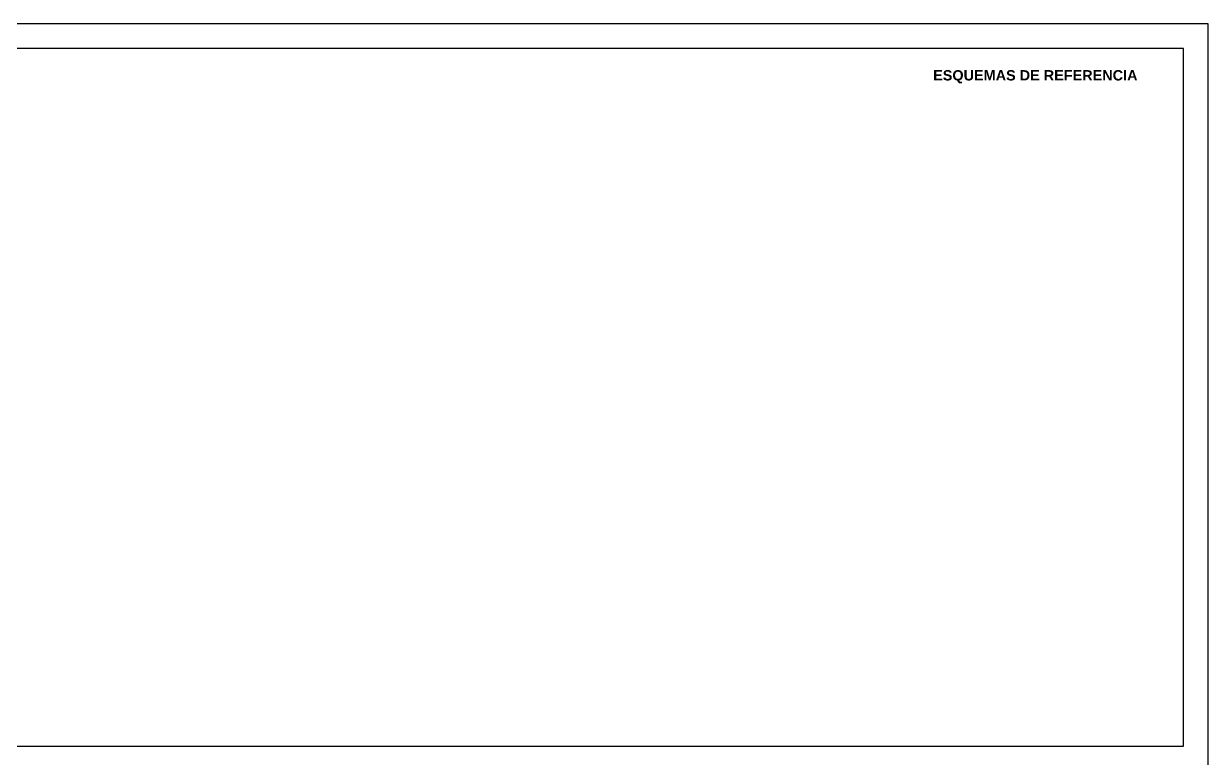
# Model space of a CAD drawing. Header units: millimetres. Extents: x 441156 to 441653, y 4514887 to 4515266.
# Drawn here: x 441517.34 to 441532.21, y 4514899.75 to 4514908.98 of the extents above; entities that cross this region are included whole.
import ezdxf

# ---------------------------------------------------------------- set-up
doc = ezdxf.new("R2010")
doc.units = ezdxf.units.MM
doc.layers.add('01_cartela', color=6, linetype='Continuous', plot=False)
doc.layers.add('01_texto cartela', color=5, linetype='Continuous')
doc.layers.add('DIVISION', color=5, linetype='Continuous')
doc.styles.add('NIEVES3', font='swisseb.ttf')

msp = doc.modelspace()

# ---------------------------------------------------------------- linework, layer by layer
at = {"layer": '01_cartela', "color": 1}
msp.add_lwpolyline([(441501.573, 4514908.981), (441501.573, 4514887.446), (441532.211, 4514887.446), (441532.211, 4514908.981)], close=True, dxfattribs=at)
at = {"layer": 'DIVISION', "color": 5}
for p, q in [((441531.901, 4514908.671), (441501.891, 4514908.671)), ((441531.901, 4514899.908), (441531.901, 4514908.671)), ((441501.891, 4514899.908), (441531.901, 4514899.908))]:
    msp.add_line(p, q, dxfattribs=at)

# ---------------------------------------------------------------- texts
at = {"layer": '01_texto cartela', "color": 5, "style": 'NIEVES3'}
msp.add_text('ESQUEMAS DE REFERENCIA', height=0.12967, dxfattribs=at).set_placement((441528.756, 4514908.268))

doc.saveas('drawing.dxf')
